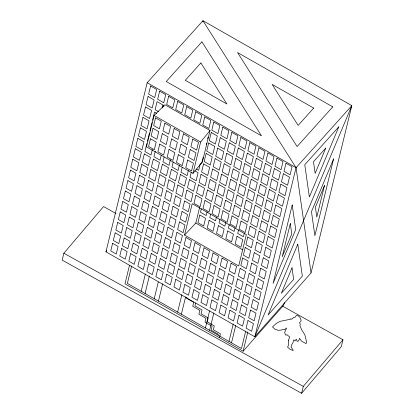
<?xml version="1.0" encoding="UTF-8"?>
<svg xmlns="http://www.w3.org/2000/svg" width="414" height="414" viewBox="0 0 414 414"><rect width="100%" height="100%" fill="white"/><g stroke="black" fill="none" stroke-linecap="round" stroke-linejoin="round"><path stroke-width="0.62" d="M115.967 213.489L103.547 206.581L63.859 253.213L62.172 260.127L301.604 393.3L341.291 346.668L342.978 339.754L282.555 306.148M311.059 272.883L254.848 336.696L351.828 105.642L296.051 167.68L254.827 336.784L105.958 251.841L147.182 82.722L202.953 20.7L351.828 105.642L311.038 272.971L296.051 167.68L202.953 20.7L202.456 21.89M146.887 143.456L144.91 151.56L150.991 155.027L152.357 149.418M147.462 141.102L149.438 133.003M150.013 130.643L151.985 122.544M152.559 120.184L154.536 112.085L156.746 113.348M154.106 115.465L146.458 146.825L192.981 173.368L202.399 161.874L210.048 130.503L164.922 104.758L154.106 115.465L200.63 142.012L192.981 173.368M162.21 108.044L162.805 105.586L163.903 106.212M162.557 107.588L163.163 105.094L157.087 101.627L155.11 109.726L158.427 111.62M155.302 151.1L153.936 156.709L160.016 160.177L161.232 155.193M129.484 265.358L124.987 283.823L243.111 351.222L283.73 305.108L284.335 302.624M131.631 265.948L127.377 283.409L241.481 348.51L245.725 331.112M164.177 156.87L162.961 161.858L169.041 165.326L170.408 159.716M141.153 291.27L145.392 273.871M173.202 162.019L171.986 167.008L178.067 170.475L179.283 165.491M145.071 293.505L149.314 276.107M182.227 167.168L181.011 172.157L187.092 175.624L188.303 170.64M154.22 298.727L158.303 281.986M158.438 301.133L162.671 283.771M191.252 172.317L190.036 177.306L196.112 180.773L198.089 172.674L194.771 170.78M200.335 163.463L198.663 170.314L196.453 169.052M201.685 163.489L203.186 157.341M206.332 144.429L206.633 143.197M207.683 138.892L208.133 137.05M184.551 235.08L192.199 203.709L246.346 234.603L238.697 265.974L184.551 235.08L195.817 223.068L199.636 207.393M201.349 208.703L200.485 212.253L206.224 215.528L207.088 211.978M177.637 312.084L181.875 294.696M181.379 314.221L185.617 296.833M186.885 297.205L186.616 298.323L193.7 302.365L192.748 306.282L199.833 310.324L198.88 314.242L205.965 318.288L205.013 322.201L212.103 326.248L211.145 330.165L218.235 334.207L218.012 335.123M210.654 214.012L209.784 217.562L215.528 220.838L216.393 217.288M195.636 303.105L194.953 305.899L202.042 309.946L201.09 313.859L208.175 317.905L207.223 321.823L214.307 325.865L213.355 329.782L220.439 333.824L219.487 337.741M219.958 219.322L219.089 222.867L224.833 226.147L225.697 222.597M229.263 224.631L228.393 228.176L234.138 231.452L235.002 227.907M205.422 327.94L209.556 310.981M209.608 330.325L213.857 312.891M238.567 229.936L237.698 233.486L243.442 236.761L244.307 233.217M228.994 341.39L233.237 323.991M231.504 342.818L235.742 325.42M243.111 351.222L247.81 331.95M301.604 393.3L303.291 386.391L342.978 339.754M105.958 251.841L106.507 250.532M200.63 142.012L210.048 130.503M63.859 253.213L303.291 386.391M147.182 82.722L296.057 167.665M195.817 223.068L242.713 249.828M288.361 340.406L288.346 345.633L287.554 347.087L289.857 349.131L292.594 350.441L293.293 350.342L291.094 347.02L291.622 344.852L292.941 342.818L293.666 339.853L294.97 340.913L296.315 339.185L297.195 341.384L298.24 341.084L299.167 339.718L299.493 338.367L301.532 341.069L306.091 343.667L306.536 341.845L304.849 334.817L301.62 329.658L299.933 325.694L300.321 324.095L299.482 322.697L300.823 321.399L301.128 320.141L299.752 317.114L298.127 315.799L296.44 315.504L295.006 317.305L293.79 317.305L291.699 319.251L290.669 318.661L290.53 319.23L280.195 321.326L276.267 323.401L272.515 326.941L274.865 329.171L278.017 330.269L280.407 330.196L284.071 329.378L284.511 329.632L286.591 327.986L284.661 332.432L285.417 334.817L286.002 335.149L286.933 334.698L289.733 337.058L288.361 340.406M132.765 159.224L130.788 167.323L136.868 170.796L138.845 162.692L132.765 159.224M135.316 148.766L133.339 156.87L139.42 160.337L141.391 152.238L135.316 148.766M137.862 138.312L135.89 146.411L141.966 149.878L143.943 141.779L137.862 138.312M140.413 127.854L138.436 135.952L144.517 139.42L146.494 131.321L140.413 127.854M142.959 117.395L140.988 125.494L147.068 128.961L149.04 120.862L142.959 117.395M145.511 106.936L143.534 115.035L149.614 118.502L151.591 110.403L145.511 106.936M148.062 96.478L146.085 104.576L152.166 108.049L154.137 99.945L148.062 96.478M150.608 86.019L148.636 94.118L154.712 97.59L156.689 89.491L150.608 86.019M112.613 243.303L110.755 250.92L116.23 254.046L118.088 246.428L112.613 243.303M115.159 232.844L113.301 240.462L118.782 243.587L120.64 235.97L115.159 232.844M117.711 222.385L115.853 230.003L121.333 233.129L123.191 225.511L117.711 222.385M120.257 211.927L118.404 219.544L123.879 222.67L125.737 215.052L120.257 211.927M122.808 201.468L120.95 209.086L126.43 212.216L128.288 204.594L122.808 201.468M125.359 191.009L123.501 198.632L128.977 201.758L130.834 194.135L125.359 191.009M127.905 180.551L126.047 188.173L131.528 191.299L133.386 183.681L127.905 180.551M130.457 170.097L128.599 177.715L134.079 180.84L135.937 173.223L130.457 170.097M141.79 164.374L139.813 172.472L145.894 175.945L147.865 167.841L141.79 164.374M144.336 153.915L142.364 162.019L148.445 165.486L150.417 157.387L144.336 153.915M159.633 91.168L157.662 99.267L163.737 102.739L165.714 94.635L159.633 91.168M121.633 248.452L119.775 256.069L125.256 259.195L127.114 251.577L121.633 248.452M124.184 237.993L122.327 245.611L127.807 248.736L129.665 241.119L124.184 237.993M126.736 227.534L124.878 235.152L130.353 238.278L132.211 230.66L126.736 227.534M129.282 217.076L127.424 224.693L132.904 227.819L134.762 220.201L129.282 217.076M131.833 206.617L129.975 214.235L135.456 217.366L137.313 209.743L131.833 206.617M134.384 196.158L132.527 203.781L138.002 206.907L139.86 199.284L134.384 196.158M136.93 185.7L135.073 193.322L140.553 196.448L142.411 188.831L136.93 185.7M139.482 175.246L137.624 182.864L143.104 185.989L144.962 178.372L139.482 175.246M150.453 138.773L148.579 146.458L154.318 149.733L156.197 142.049L150.453 138.773M152.999 128.319L151.126 136.004L156.87 139.285L158.743 131.595L152.999 128.319M155.55 117.866L153.672 125.556L159.416 128.832L161.289 121.142L155.55 117.866M150.815 169.523L148.838 177.622L154.919 181.094L156.89 172.99L150.815 169.523M153.361 159.064L151.389 167.168L157.465 170.635L159.442 162.536L153.361 159.064M168.658 96.317L166.682 104.416L172.762 107.888L174.739 99.784L168.658 96.317M130.658 253.601L128.801 261.218L134.281 264.344L136.139 256.727L130.658 253.601M133.21 243.142L131.352 250.76L136.832 253.885L138.69 246.268L133.21 243.142M135.756 232.684L133.903 240.301L139.378 243.427L141.236 235.809L135.756 232.684M138.307 222.225L136.449 229.842L141.93 232.968L143.787 225.351L138.307 222.225M140.858 211.766L139 219.384L144.481 222.509L146.333 214.892L140.858 211.766M143.404 201.307L141.547 208.93L147.027 212.056L148.885 204.433L143.404 201.307M145.956 190.849L144.098 198.472L149.578 201.597L151.436 193.975L145.956 190.849M148.507 180.395L146.649 188.013L152.124 191.139L153.982 183.521L148.507 180.395M159.757 144.077L157.884 151.767L163.623 155.043L165.502 147.358L159.757 144.077M162.304 133.629L160.43 141.314L166.174 144.589L168.048 136.905L162.304 133.629M164.855 123.175L162.976 130.86L168.721 134.141L170.594 126.451L164.855 123.175M159.835 174.672L157.863 182.771L163.944 186.243L165.916 178.139L159.835 174.672M162.386 164.213L160.415 172.312L166.49 175.784L168.467 167.686L162.386 164.213M177.684 101.466L175.707 109.565L181.787 113.038L183.764 104.933L177.684 101.466M139.684 258.75L137.826 266.368L143.306 269.493L145.164 261.876L139.684 258.75M142.235 248.291L140.377 255.909L145.857 259.035L147.71 251.417L142.235 248.291M144.781 237.833L142.923 245.45L148.403 248.576L150.261 240.958L144.781 237.833M147.332 227.374L145.474 234.992L150.955 238.117L152.813 230.5L147.332 227.374M149.884 216.915L148.026 224.533L153.501 227.659L155.359 220.041L149.884 216.915M152.43 206.457L150.572 214.079L156.052 217.205L157.91 209.582L152.43 206.457M154.981 195.998L153.123 203.621L158.603 206.746L160.461 199.124L154.981 195.998M157.532 185.544L155.674 193.162L161.149 196.288L163.007 188.67L157.532 185.544M169.062 149.387L167.189 157.077L172.928 160.353L174.806 152.662L169.062 149.387M171.608 138.933L169.735 146.623L175.479 149.899L177.352 142.214L171.608 138.933M174.159 128.485L172.281 136.17L178.025 139.446L179.899 131.761L174.159 128.485M168.86 179.821L166.889 187.92L172.964 191.392L174.941 183.288L168.86 179.821M171.412 169.362L169.435 177.461L175.515 180.934L177.492 172.835L171.412 169.362M186.709 106.615L184.732 114.714L190.813 118.187L192.784 110.083L186.709 106.615M148.709 263.894L146.851 271.517L152.331 274.642L154.189 267.025L148.709 263.894M151.26 253.44L149.402 261.058L154.877 264.184L156.735 256.566L151.26 253.44M153.806 242.982L151.948 250.599L157.429 253.725L159.286 246.107L153.806 242.982M156.357 232.523L154.5 240.141L159.98 243.266L161.838 235.649L156.357 232.523M158.904 222.064L157.051 229.682L162.526 232.808L164.384 225.19L158.904 222.064M161.455 211.606L159.597 219.229L165.077 222.354L166.935 214.731L161.455 211.606M164.006 201.147L162.148 208.77L167.629 211.896L169.481 204.273L164.006 201.147M166.552 190.694L164.694 198.311L170.175 201.437L172.033 193.819L166.552 190.694M178.367 154.696L176.493 162.386L182.232 165.662L184.111 157.972L178.367 154.696M180.913 144.243L179.039 151.933L184.784 155.209L186.657 147.519L180.913 144.243M183.464 133.789L181.586 141.479L187.33 144.755L189.203 137.07L183.464 133.789M177.885 184.97L175.914 193.069L181.989 196.541L183.966 188.437L177.885 184.97M180.437 174.511L178.46 182.61L184.541 186.083L186.517 177.984L180.437 174.511M195.734 111.764L193.757 119.863L199.838 123.336L201.809 115.232L195.734 111.764M157.734 269.043L155.876 276.666L161.356 279.792L163.214 272.174L157.734 269.043M160.28 258.59L158.427 266.207L163.903 269.333L165.76 261.715L160.28 258.59M162.831 248.131L160.974 255.748L166.454 258.874L168.312 251.257L162.831 248.131M165.383 237.672L163.525 245.29L169.005 248.416L170.858 240.798L165.383 237.672M167.929 227.214L166.071 234.831L171.551 237.957L173.409 230.339L167.929 227.214M170.48 216.755L168.622 224.378L174.103 227.503L175.96 219.881L170.48 216.755M173.031 206.296L171.173 213.919L176.649 217.045L178.506 209.422L173.031 206.296M175.577 195.838L173.72 203.46L179.2 206.586L181.058 198.968L175.577 195.838M187.671 160.006L185.798 167.696L191.537 170.972L193.416 163.282L187.671 160.006M190.217 149.552L188.344 157.242L194.088 160.518L195.962 152.828L190.217 149.552M192.769 139.099L190.89 146.789L196.634 150.065L198.508 142.38L192.769 139.099M186.911 190.119L184.934 198.218L191.014 201.69L192.991 193.586L186.911 190.119M189.462 179.66L187.485 187.759L193.566 191.232L195.537 183.128L189.462 179.66M204.754 116.914L202.782 125.012L208.863 128.485L210.835 120.381L204.754 116.914M166.759 274.192L164.901 281.815L170.377 284.941L172.234 277.323L166.759 274.192M169.305 263.739L167.447 271.356L172.928 274.482L174.786 266.864L169.305 263.739M171.857 253.28L169.999 260.898L175.479 264.023L177.337 256.406L171.857 253.28M174.408 242.821L172.55 250.439L178.025 253.565L179.883 245.947L174.408 242.821M176.954 232.363L175.096 239.98L180.576 243.106L182.434 235.488L176.954 232.363M179.505 221.904L177.647 229.522L183.128 232.652L184.986 225.03L179.505 221.904M182.051 211.445L180.199 219.068L185.674 222.194L187.532 214.571L182.051 211.445M184.603 200.987L182.745 208.609L188.225 211.735L190.083 204.118L184.603 200.987M195.936 195.268L193.959 203.367L200.04 206.84L202.016 198.736L195.936 195.268M198.487 184.81L196.51 192.908L202.591 196.381L204.563 188.277L198.487 184.81M201.033 174.351L199.062 182.455L205.137 185.922L207.114 177.823L201.033 174.351M203.584 163.892L201.608 171.996L207.688 175.464L209.665 167.365L203.584 163.892M206.131 153.439L204.159 161.538L210.24 165.005L212.211 156.906L206.131 153.439M208.682 142.98L206.705 151.079L212.786 154.546L214.762 146.447L208.682 142.98M211.233 132.521L209.256 140.62L215.337 144.088L217.309 135.989L211.233 132.521M213.779 122.063L211.808 130.162L217.883 133.634L219.86 125.53L213.779 122.063M175.784 279.341L173.927 286.964L179.402 290.09L181.26 282.467L175.784 279.341M178.331 268.888L176.473 276.505L181.953 279.631L183.811 272.014L178.331 268.888M180.882 258.429L179.024 266.047L184.504 269.172L186.357 261.555L180.882 258.429M183.428 247.97L181.57 255.588L187.05 258.714L188.908 251.096L183.428 247.97M185.979 237.512L184.121 245.129L189.602 248.255L191.459 240.637L185.979 237.512M199.807 215.016L197.933 222.706L203.678 225.982L205.551 218.292L199.807 215.016M204.961 200.417L202.984 208.516L209.065 211.984L211.036 203.885L204.961 200.417M207.507 189.959L205.535 198.058L211.616 201.53L213.588 193.426L207.507 189.959M210.058 179.5L208.082 187.604L214.162 191.071L216.139 182.972L210.058 179.5M212.61 169.041L210.633 177.145L216.713 180.613L218.685 172.514L212.61 169.041M215.156 158.588L213.184 166.687L219.26 170.154L221.236 162.055L215.156 158.588M217.707 148.129L215.73 156.228L221.811 159.695L223.788 151.596L217.707 148.129M220.258 137.671L218.281 145.769L224.362 149.237L226.334 141.138L220.258 137.671M222.804 127.212L220.833 135.311L226.908 138.783L228.885 130.679L222.804 127.212M184.804 284.49L182.947 292.113L188.427 295.239L190.285 287.616L184.804 284.49M187.356 274.037L185.498 281.655L190.978 284.78L192.836 277.163L187.356 274.037M189.907 263.578L188.049 271.196L193.524 274.322L195.382 266.704L189.907 263.578M192.453 253.12L190.595 260.737L196.076 263.863L197.933 256.245L192.453 253.12M195.004 242.661L193.147 250.279L198.627 253.404L200.485 245.787L195.004 242.661M209.111 220.326L207.238 228.011L212.982 231.291L214.856 223.601L209.111 220.326M213.986 205.567L212.009 213.665L218.09 217.133L220.062 209.034L213.986 205.567M216.532 195.108L214.561 203.207L220.636 206.679L222.613 198.575L216.532 195.108M219.084 184.649L217.107 192.748L223.187 196.22L225.164 188.122L219.084 184.649M221.63 174.19L219.658 182.295L225.739 185.762L227.71 177.663L221.63 174.19M224.181 163.737L222.209 171.836L228.285 175.303L230.262 167.204L224.181 163.737M226.732 153.278L224.755 161.377L230.836 164.844L232.808 156.746L226.732 153.278M229.278 142.82L227.307 150.919L233.387 154.386L235.359 146.287L229.278 142.82M231.83 132.361L229.853 140.46L235.933 143.927L237.91 135.828L231.83 132.361M193.83 289.64L191.972 297.262L197.452 300.388L199.31 292.765L193.83 289.64M196.381 279.186L194.523 286.804L200.003 289.929L201.861 282.312L196.381 279.186M198.927 268.727L197.074 276.345L202.549 279.471L204.407 271.853L198.927 268.727M201.478 258.269L199.62 265.886L205.101 269.012L206.959 261.394L201.478 258.269M204.03 247.81L202.172 255.428L207.652 258.553L209.505 250.936L204.03 247.81M218.416 225.635L216.543 233.32L222.287 236.596L224.16 228.911L218.416 225.635M223.006 210.716L221.035 218.815L227.115 222.282L229.087 214.183L223.006 210.716M225.558 200.257L223.586 208.356L229.661 211.828L231.638 203.724L225.558 200.257M228.109 189.798L226.132 197.897L232.213 201.37L234.184 193.271L228.109 189.798M230.655 179.34L228.683 187.444L234.764 190.911L236.736 182.812L230.655 179.34M233.206 168.886L231.229 176.985L237.31 180.452L239.287 172.353L233.206 168.886M235.757 158.427L233.781 166.526L239.861 169.994L241.833 161.895L235.757 158.427M238.304 147.969L236.332 156.068L242.407 159.535L244.384 151.436L238.304 147.969M240.855 137.51L238.878 145.609L244.959 149.076L246.935 140.977L240.855 137.51M202.855 294.789L200.997 302.411L206.477 305.537L208.335 297.914L202.855 294.789M205.406 284.33L203.548 291.953L209.029 295.079L210.881 287.461L205.406 284.33M207.952 273.877L206.094 281.494L211.575 284.62L213.433 277.002L207.952 273.877M210.503 263.418L208.646 271.035L214.126 274.161L215.984 266.544L210.503 263.418M213.055 252.959L211.197 260.577L216.672 263.702L218.53 256.085L213.055 252.959M227.721 230.94L225.847 238.63L231.592 241.905L233.465 234.22L227.721 230.94M232.031 215.865L230.06 223.964L236.135 227.431L238.112 219.332L232.031 215.865M234.583 205.406L232.606 213.505L238.687 216.977L240.663 208.873L234.583 205.406M237.134 194.947L235.157 203.046L241.238 206.519L243.209 198.415L237.134 194.947M239.68 184.489L237.708 192.593L243.784 196.06L245.761 187.961L239.68 184.489M242.231 174.035L240.255 182.134L246.335 185.601L248.312 177.502L242.231 174.035M244.777 163.577L242.806 171.675L248.886 175.143L250.858 167.044L244.777 163.577M247.329 153.118L245.357 161.217L251.433 164.684L253.409 156.585L247.329 153.118M249.88 142.659L247.903 150.758L253.984 154.225L255.956 146.126L249.88 142.659M211.88 299.938L210.022 307.561L215.503 310.686L217.36 303.064L211.88 299.938M214.431 289.479L212.573 297.102L218.049 300.228L219.906 292.61L214.431 289.479M216.977 279.026L215.12 286.643L220.6 289.769L222.458 282.151L216.977 279.026M219.529 268.567L217.671 276.185L223.151 279.31L225.009 271.693L219.529 268.567M222.075 258.108L220.222 265.726L225.697 268.852L227.555 261.234L222.075 258.108M237.025 236.249L235.152 243.939L240.896 247.215L242.77 239.53L237.025 236.249M241.057 221.014L239.085 229.113L245.16 232.58L247.137 224.481L241.057 221.014M243.608 210.555L241.631 218.654L247.712 222.127L249.689 214.022L243.608 210.555M246.154 200.097L244.182 208.195L250.263 211.668L252.235 203.564L246.154 200.097M248.705 189.638L246.728 197.742L252.809 201.209L254.786 193.11L248.705 189.638M251.257 179.179L249.28 187.283L255.36 190.75L257.332 182.652L251.257 179.179M253.803 168.726L251.831 176.825L257.906 180.292L259.883 172.193L253.803 168.726M256.354 158.267L254.377 166.366L260.458 169.833L262.435 161.734L256.354 158.267M258.905 147.808L256.928 155.907L263.009 159.374L264.981 151.276L258.905 147.808M220.905 305.087L219.047 312.71L224.528 315.835L226.386 308.213L220.905 305.087M223.451 294.628L221.599 302.251L227.074 305.377L228.932 297.754L223.451 294.628M226.003 284.175L224.145 291.792L229.625 294.918L231.483 287.3L226.003 284.175M228.554 273.716L226.696 281.334L232.171 284.459L234.029 276.842L228.554 273.716M231.1 263.257L229.242 270.875L234.722 274.001L236.58 266.383L231.1 263.257M250.082 226.163L248.105 234.262L254.186 237.729L256.162 229.63L250.082 226.163M252.633 215.704L250.656 223.803L256.737 227.27L258.709 219.172L252.633 215.704M255.179 205.246L253.208 213.345L259.283 216.817L261.26 208.713L255.179 205.246M257.731 194.787L255.754 202.891L261.834 206.358L263.811 198.259L257.731 194.787M260.282 184.328L258.305 192.432L264.386 195.9L266.357 187.801L260.282 184.328M262.828 173.875L260.856 181.974L266.932 185.441L268.909 177.342L262.828 173.875M265.379 163.416L263.402 171.515L269.483 174.982L271.46 166.883L265.379 163.416M267.925 152.957L265.954 161.056L272.034 164.524L274.006 156.425L267.925 152.957M229.93 310.236L228.073 317.859L233.548 320.985L235.406 313.362L229.93 310.236M232.477 299.777L230.619 307.4L236.099 310.526L237.957 302.903L232.477 299.777M235.028 289.324L233.17 296.941L238.65 300.067L240.508 292.45L235.028 289.324M237.579 278.865L235.721 286.483L241.196 289.609L243.054 281.991L237.579 278.865M240.125 268.407L238.267 276.024L243.748 279.15L245.606 271.532L240.125 268.407M242.676 257.948L240.819 265.565L246.299 268.691L248.157 261.074L242.676 257.948M245.223 247.489L243.37 255.107L248.845 258.238L250.703 250.615L245.223 247.489M247.774 237.031L245.916 244.653L251.396 247.779L253.254 240.156L247.774 237.031M259.107 231.312L257.13 239.411L263.211 242.878L265.188 234.779L259.107 231.312M261.653 220.853L259.681 228.952L265.762 232.42L267.734 224.321L261.653 220.853M264.204 210.395L262.233 218.494L268.308 221.966L270.285 213.862L264.204 210.395M266.756 199.936L264.779 208.035L270.859 211.507L272.831 203.409L266.756 199.936M269.302 189.477L267.33 197.581L273.411 201.049L275.382 192.95L269.302 189.477M271.853 179.024L269.876 187.123L275.957 190.59L277.934 182.491L271.853 179.024M274.404 168.565L272.428 176.664L278.508 180.131L280.48 172.033L274.404 168.565M276.95 158.107L274.979 166.205L281.054 169.673L283.031 161.574L276.95 158.107M238.956 315.385L237.098 323.008L242.573 326.134L244.431 318.511L238.956 315.385M241.502 304.927L239.644 312.549L245.124 315.675L246.982 308.052L241.502 304.927M244.053 294.473L242.195 302.091L247.675 305.216L249.528 297.599L244.053 294.473M246.599 284.014L244.741 291.632L250.222 294.758L252.079 287.14L246.599 284.014M249.15 273.556L247.293 281.173L252.773 284.299L254.631 276.681L249.15 273.556M251.702 263.097L249.844 270.715L255.319 273.84L257.177 266.223L251.702 263.097M254.248 252.638L252.39 260.256L257.87 263.382L259.728 255.764L254.248 252.638M256.799 242.18L254.941 249.802L260.422 252.928L262.279 245.305L256.799 242.18M268.132 236.461L266.155 244.56L272.236 248.027L274.208 239.929L268.132 236.461M270.678 226.003L268.707 234.101L274.787 237.569L276.759 229.47L270.678 226.003M273.23 215.544L271.253 223.643L277.333 227.115L279.31 219.011L273.23 215.544M275.781 205.085L273.804 213.184L279.885 216.657L281.856 208.558L275.781 205.085M278.327 194.627L276.355 202.731L282.431 206.198L284.408 198.099L278.327 194.627M280.878 184.173L278.901 192.272L284.982 195.739L286.959 187.64L280.878 184.173M283.43 173.714L281.453 181.813L287.533 185.281L289.505 177.182L283.43 173.714M285.976 163.256L284.004 171.355L290.079 174.822L292.056 166.723L285.976 163.256M247.976 320.534L246.118 328.157L251.598 331.283L253.456 323.66L247.976 320.534M250.527 310.076L248.669 317.698L254.149 320.824L256.007 313.201L250.527 310.076M253.078 299.617L251.22 307.24L256.696 310.365L258.553 302.748L253.078 299.617M255.624 289.163L253.766 296.781L259.247 299.907L261.105 292.289L255.624 289.163M258.176 278.705L256.318 286.322L261.798 289.448L263.656 281.83L258.176 278.705M260.727 268.246L258.869 275.864L264.344 278.989L266.202 271.372L260.727 268.246M263.273 257.787L261.415 265.405L266.895 268.531L268.753 260.913L263.273 257.787M265.824 247.329L263.966 254.952L269.447 258.077L271.299 250.454L265.824 247.329M292.212 204.951L273.085 283.419L295.71 229.516L292.212 204.951M290.292 223.586L282.198 256.778L291.772 233.977L290.292 223.586M324.478 185.56L316.798 217.06L315.396 207.202L324.478 185.56M333.596 158.919L314.878 235.695L311.457 211.663L333.596 158.919M325.766 148.067L315.152 173.357L313.491 161.719L325.766 148.067M338.797 126.855L309.367 196.971L304.771 164.7L338.797 126.855M297.801 244.208L268.081 315.013L302.339 276.117L297.801 244.208M292.015 267.822L281.308 293.329L293.65 279.315L292.015 267.822M201.918 41.83L166.247 81.511L261.467 135.828L201.918 41.83M200.888 62.959L185.312 80.28L226.882 103.992L200.888 62.959M313.693 108.095L298.121 125.411L272.127 84.378L313.693 108.095M332.763 106.869L297.092 146.535L237.543 52.537L332.763 106.869"/></g></svg>
